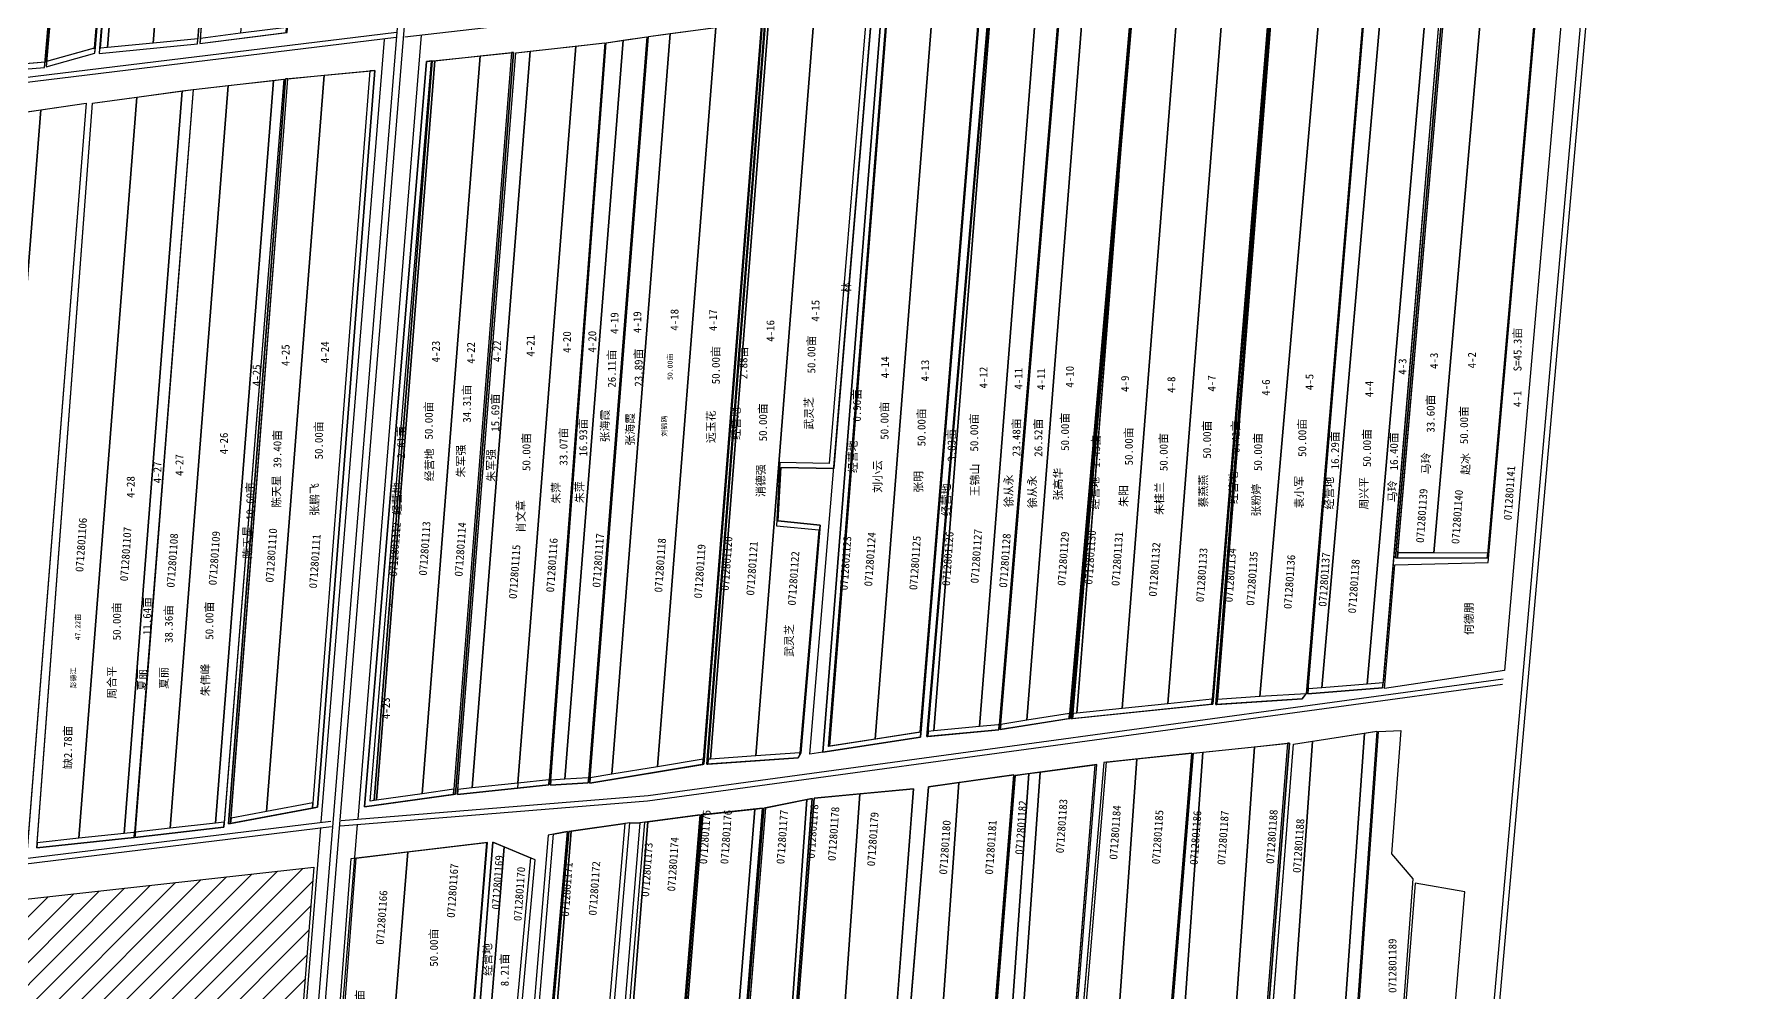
# Model space of a CAD drawing. Extents: x 544465 to 549788, y 4987093 to 4992711.
# Drawn here: x 546897 to 548617, y 4989518 to 4990477 of the extents above; entities that cross this region are included whole.
import ezdxf
from ezdxf.enums import TextEntityAlignment as Align

# ---------------------------------------------------------------- set-up
doc = ezdxf.new("R2010")
doc.units = 0
doc.header["$LTSCALE"] = 10
for name, color, linetype in [('2019年企业分流', 7, 'CONTINUOUS'), ('2020.3.23', 7, 'CONTINUOUS'), ('JMD', 6, 'CONTINUOUS'), ('出水桩地块', 2, 'CONTINUOUS'), ('地号', 7, 'CONTINUOUS'), ('地物扣减', 7, 'CONTINUOUS'), ('地籍号', 2, 'CONTINUOUS'), ('权利人', 1, 'CONTINUOUS'), ('测地框', 7, 'CONTINUOUS'), ('测地框面积', 7, 'CONTINUOUS'), ('经营地地块', 7, 'CONTINUOUS'), ('经营地面积', 7, 'CONTINUOUS'), ('职工姓名', 7, 'CONTINUOUS'), ('路、林、渠', 7, 'CONTINUOUS'), ('身份地地块', 7, 'CONTINUOUS'), ('身份地面积', 7, 'CONTINUOUS'), ('连部', 7, 'CONTINUOUS'), ('面积', 7, 'CONTINUOUS')]:
    doc.layers.add(name, color=color, linetype=linetype)
doc.styles.add('宋体', font='')
doc.styles.get('宋体').set_extended_font_data('SimSun')

msp = doc.modelspace()

# ---------------------------------------------------------------- hatches: boundary and pattern name
at = {"layer": 'JMD', "linetype": 'Continuous'}
h = msp.add_hatch(dxfattribs=at)
h.set_pattern_fill('411B', scale=10, style=0)
h.set_pattern_definition([(45, (-11.897, 2.029), (-11.3137085, 11.3137085), [])])
h.paths.add_polyline_path([(547176.1, 4989643.6), (546582.1, 4989577.7), (546532.7, 4988927.2), (547125.8, 4988999.8)])
h.paths.add_polyline_path([(546921.3, 4989383.5), (546921.3, 4989328.7), (546764.6, 4989328.7), (546764.6, 4989383.5)])

# ---------------------------------------------------------------- linework, layer by layer
at = {"layer": '2019年企业分流', "color": 3, "linetype": 'Continuous'}
for points in [[(547532.5, 4990477.6), (547578, 4990483.8), (547519.8, 4989744.1), (547474.2, 4989736.6)], [(547294.5, 4990450.3), (547297.1, 4990450.5), (547238.9, 4989710.7), (547236.3, 4989710.3)], [(546954.9, 4990408.1), (546999, 4990414.1), (546941.2, 4989672.6), (546899.5, 4989668.1)], [(547565, 4989696.2), (547616.9, 4989701.7), (547565.2, 4989056.3), (547513, 4989047.4)]]:
    msp.add_lwpolyline(points, close=True, dxfattribs=at)
at = {"layer": '2020.3.23', "color": 6, "linetype": 'Continuous'}
for points in [[(547438, 4990465), (547466.9, 4990468.3), (547411.4, 4989731), (547411.2, 4989731.1), (547380, 4989727.8)], [(547468.4, 4990468.3), (547485.3, 4990470.9), (547427.1, 4989731.6), (547413.1, 4989730.7)], [(547297.1, 4990450.5), (547342.5, 4990455.3), (547284.5, 4989717.1), (547238.9, 4989710.7)], [(547186.3, 4990435.9), (547232, 4990440.2), (547175, 4989708), (547128.9, 4989699.3)], [(547790.6, 4989724.1), (547821.2, 4989728.4), (547775.2, 4989078), (547737.3, 4989074.2)]]:
    msp.add_lwpolyline(points, close=True, dxfattribs=at)
at = {"layer": '出水桩地块', "color": 7, "linetype": 'Continuous', "flags": 128}
for points in [[(547022, 4991198), (547021, 4991197.9), (546961.9, 4990462.8), (546962.9, 4990462.9)], [(547017.6, 4991197), (547016.6, 4991197), (546956.5, 4990463), (546957.6, 4990463.3)], [(548312.4, 4990569.9), (548310.3, 4990569.7), (548257.6, 4989953.1), (548259.6, 4989953)], [(548135.9, 4990549.4), (548134.8, 4990549.3), (548074.5, 4989811.8), (548074.1, 4989806.8), (548075.1, 4989806.9)], [(548137.4, 4990549.3), (548136.4, 4990549.2), (548078, 4989806.4), (548079, 4989806.5)], [(547996.7, 4990534.3), (547995.7, 4990534.2), (547931.6, 4989797.5), (547931.2, 4989792.3), (547932.2, 4989792.5)], [(547998.1, 4990534.4), (547997.1, 4990534.3), (547933.8, 4989792.1), (547934.8, 4989792.3)], [(547843.2, 4990514), (547842.2, 4990513.9), (547782, 4989778.6), (547783, 4989778.8)], [(547852.9, 4990516.6), (547851.9, 4990516.5), (547789, 4989774.3), (547790, 4989774.4)], [(547624.6, 4990490.1), (547623.6, 4990490), (547565.1, 4989746.4), (547566.1, 4989746.6)], [(547628, 4990489.9), (547626.9, 4990489.8), (547569, 4989746.6), (547570, 4989746.7)], [(547375.7, 4990458.8), (547373.7, 4990458.6), (547316, 4989721.6), (547316, 4989721.6), (547315.6, 4989716.5), (547317.6, 4989716.8)], [(547150, 4990432.5), (547147.9, 4990432.3), (547090.9, 4989687.1), (547092.9, 4989687.5)], [(547959.1, 4989746.3), (547957.1, 4989746), (547904.5, 4989087.6), (547906.5, 4989087.9)]]:
    msp.add_lwpolyline(points, close=True, dxfattribs=at)
at = {"layer": '地物扣减', "color": 7, "linetype": 'Continuous', "flags": 128}
for points in [[(548079.4, 4989811.5), (548137.4, 4990549.3), (548136.4, 4990549.2), (548078, 4989806.4), (548079, 4989806.5)], [(547682.3, 4989986), (547639.9, 4989990.1), (547643, 4990043.4), (547696, 4990042.4), (547734.3, 4990503.1), (547729.2, 4990502.5), (547691.4, 4990047.5), (547642.2, 4990048.4), (547638.6, 4989985.2), (547680.9, 4989981.1), (547662.2, 4989758.2), (547662, 4989755.9), (547663.2, 4989757.8)], [(547782.6, 4989773.7), (547783, 4989778.8), (547690.7, 4989764.5), (547749.3, 4990505.2), (547744.2, 4990504.7), (547685.2, 4989758.6)], [(547148.4, 4990478.7), (547148.8, 4990483.8), (547102.9, 4990477.9), (547062.6, 4990472.8), (547062.2, 4990467.7)], [(546957.6, 4990463.3), (546955.4, 4990462.7), (546908.8, 4990449.6), (546908.3, 4990444.3), (546957.1, 4990457.9)], [(547059.8, 4990467.4), (547060.2, 4990472.5), (547015.5, 4990468.1), (546969.8, 4990463.6), (546962.9, 4990462.9), (546961.9, 4990462.8), (546961.5, 4990457.7)], [(546906.9, 4990443.8), (546907.3, 4990448.9), (546771.3, 4990437.7), (546770.8, 4990432.6)], [(547315.6, 4989716.5), (547316, 4989721.6), (547284.5, 4989717.1), (547238.9, 4989710.7), (547236.3, 4989710.3), (547232.4, 4989709.7), (547293.7, 4990450.2), (547288.6, 4990449.6), (547226.9, 4989703.9)], [(547237, 4990440.7), (547232, 4990440.2), (547175, 4989708), (547174.6, 4989702.8), (547179.7, 4989703.7)], [(547938.9, 4989797.7), (547935.3, 4989797.3), (547981.1, 4990334.7)], [(548349.9, 4989957.9), (548296.1, 4989958), (548260, 4989958), (548259.6, 4989953), (548349.4, 4989952.9)], [(548244.8, 4989823), (548245.2, 4989828.1), (548229.3, 4989826.8), (548184, 4989823.2), (548170.5, 4989822.2), (548170.1, 4989817.1)], [(548074.1, 4989806.8), (548074.5, 4989811.8), (548030.1, 4989807.2), (547984.5, 4989802.5), (547938.9, 4989797.7), (547935.3, 4989797.3), (547934.8, 4989792.3)], [(548164.2, 4989812), (548168.3, 4989817.2), (548122, 4989814.3), (548079.8, 4989811.6), (548079.4, 4989811.5), (548079, 4989806.5)], [(547931.2, 4989792.3), (547931.6, 4989797.5), (547888.9, 4989790.6), (547862.9, 4989786.4), (547862.4, 4989781.3)], [(547861, 4989781.2), (547861.5, 4989786.2), (547860.5, 4989786.1), (547841.8, 4989784.3), (547796.2, 4989780), (547790.4, 4989779.5), (547790, 4989774.4)], [(547662, 4989755.9), (547662.2, 4989758.2), (547618.1, 4989755.1), (547572.8, 4989751.9), (547570.4, 4989751.7), (547570, 4989746.7), (547660.3, 4989753.1)], [(548151.6, 4989767.9), (548149.6, 4989767.7), (548098.4, 4989114.3), (548100.4, 4989114.6)], [(547565.1, 4989746.4), (547565.5, 4989751.6), (547519.8, 4989744.1), (547474.2, 4989736.6), (547452.5, 4989733.1), (547452.1, 4989727.9)], [(547411, 4989726), (547411.4, 4989731), (547411.2, 4989731.1), (547380, 4989727.8), (547334.4, 4989723), (547320.1, 4989721.4), (547319.7, 4989716.4)], [(547411.4, 4989731), (547411.2, 4989731.1), (547380, 4989727.8), (547379.7, 4989722.7), (547411, 4989726)], [(547450.9, 4989733), (547450.5, 4989733), (547427.1, 4989731.6), (547413.1, 4989730.7), (547412.7, 4989725.7), (547450.5, 4989728)], [(547450.9, 4989733), (547450.5, 4989733), (547427.1, 4989731.6), (547413.1, 4989730.7), (547412.7, 4989725.7), (547450.5, 4989728)], [(547174.6, 4989702.8), (547175, 4989708), (547128.9, 4989699.3), (547093.3, 4989692.7), (547092.9, 4989687.5)], [(547175, 4989708), (547128.9, 4989699.3), (547093.3, 4989692.7), (547092.9, 4989687.5), (547174.6, 4989702.8)], [(547628, 4989703), (547626, 4989702.6), (547573.5, 4989052.2), (547575.5, 4989052.4)], [(547086.1, 4989683.7), (547086.5, 4989688.7), (547077.8, 4989687.7), (547032.5, 4989682.6), (546997.6, 4989678.6), (546997.2, 4989673.5)], [(547492.1, 4989688), (547487.1, 4989687.3), (547430.9, 4989034.6), (547381.2, 4989029), (547373.6, 4989028.1), (547373.1, 4989023), (547435.6, 4989030)], [(547509.2, 4989041.8), (547509.6, 4989046.8), (547508.6, 4989046.7), (547458, 4989038.9), (547453.5, 4989038.2), (547507.1, 4989688.7), (547502, 4989688), (547448, 4989032.3)], [(546996.3, 4989673.5), (546996.7, 4989678.5), (546995.9, 4989678.5), (546986.5, 4989677.5), (546941.2, 4989672.6), (546899.5, 4989668.1), (546899.1, 4989663)], [(546996.3, 4989673.5), (546996.7, 4989678.5), (546995.9, 4989678.5), (546986.5, 4989677.5), (546941.2, 4989672.6), (546899.5, 4989668.1), (546899.1, 4989663)]]:
    msp.add_lwpolyline(points, close=True, dxfattribs=at)
for points in [[(546955.4, 4990462.7), (546957.6, 4990463.3)], [(547380, 4989727.8), (547379.7, 4989722.7)]]:
    msp.add_lwpolyline(points, dxfattribs=at)
at = {"layer": '测地框', "linetype": 'Continuous', "flags": 128}
for points, elevation in [([(547207.6, 4991216.6), (547121.6, 4991209.4), (547062.2, 4990467.7), (547149.4, 4990478.8)], 280.4), ([(547120.2, 4991209.3), (547021, 4991197.9), (546961.5, 4990457.7), (547059.8, 4990467.4)], 280.6), ([(546971.4, 4991194.1), (546834.4, 4991176.2), (546770.8, 4990432.6), (546906.9, 4990443.8)], 280.6), ([(547017.6, 4991197), (546972.8, 4991194.3), (546908.3, 4990444.3), (546957.1, 4990457.9)], 280.5), ([(548405.7, 4990582.7), (548431.5, 4990585.7), (548366.7, 4989840.4), (548246.8, 4989822.6), (548257, 4989946), (548350.5, 4989948.5)], 281.1), ([(548310.3, 4990569.7), (548404, 4990580.2), (548349.4, 4989952.9), (548257.6, 4989953.1)], 281.3), ([(548232.1, 4990560.4), (548307.6, 4990569.9), (548244.8, 4989823), (548170.1, 4989817.1)], 281.4), ([(547997.1, 4990534.3), (548135.9, 4990549.4), (548075.1, 4989806.9), (547933.8, 4989792.1)], 281.4), ([(548136.4, 4990549.2), (548230.7, 4990560.6), (548168.3, 4989817.3), (548164.2, 4989812), (548078, 4989806.4)], 281.5), ([(547924.5, 4990525.5), (547996.7, 4990534.3), (547932.2, 4989792.5), (547862.4, 4989781.3)], 281.1), ([(547744.2, 4990504.7), (547843.2, 4990514), (547782.6, 4989773.7), (547685.2, 4989758.6)], 281.4), ([(547851.9, 4990516.5), (547922.8, 4990524.6), (547861, 4989781.2), (547789, 4989774.3)], 281.3), ([(547626.9, 4990489.8), (547734.3, 4990503.1), (547696, 4990042.4), (547643, 4990043.4), (547639.9, 4989990.1), (547682.3, 4989986), (547663.2, 4989757.8), (547660.3, 4989753.1), (547569, 4989746.6)], 281.5), ([(547510.7, 4990474.6), (547624.6, 4990490.1), (547566.1, 4989746.6), (547452.1, 4989727.9)], 281.2), ([(547288.6, 4990449.6), (547375.7, 4990458.8), (547317.6, 4989716.8), (547226.9, 4989703.9)], 281.4), ([(547378, 4990458.3), (547466.9, 4990468.3), (547411, 4989726), (547319.7, 4989716.4)], 281.2), ([(547468.4, 4990468.3), (547508.9, 4990474.5), (547450.5, 4989728), (547412.7, 4989725.7)], 281.2), ([(547086.1, 4989683.7), (546997.2, 4989673.5), (547055.8, 4990421.8), (547146.1, 4990432)], 281.2), ([(547179.7, 4989703.7), (547090.9, 4989687.1), (547147.9, 4990432.3), (547237, 4990440.7)], 281.1), ([(546857, 4990394.6), (546948.5, 4990407.9), (546889.3, 4989660.9), (546796, 4989648.2)], 280.8), ([(546954.9, 4990408.1), (547055.3, 4990421.7), (546996.3, 4989673.5), (546899.1, 4989663)], 280.9), ([(548155.7, 4989766.9), (548238.9, 4989779.6), (548192.7, 4989125.3), (548105.4, 4989113.5), (548104.6, 4989113.6)], 281.7), ([(548237.6, 4989129.6), (548194.3, 4989125.1), (548240.6, 4989779.5), (548263.1, 4989780.3), (548253.8, 4989657), (548275.1, 4989632)], 282.2), ([(548053.9, 4989757.8), (547966, 4989748.4), (547909.9, 4989087.9), (548000.8, 4989100.3)], 281.7), ([(548055.7, 4989757.8), (548151.6, 4989767.9), (548100.4, 4989114.6), (548002.1, 4989100.1)], 281.7), ([(547876, 4989736), (547790.6, 4989724.1), (547736.9, 4989069.2), (547823.2, 4989077.7)], 281.8), ([(547959.1, 4989746.3), (547877.4, 4989735.5), (547824.6, 4989077.7), (547906.5, 4989087.9)], 281.7), ([(547775.7, 4989722.1), (547676.5, 4989712.6), (547625.8, 4989054.6), (547725.8, 4989068.6)], 281.7), ([(547624.8, 4989702.6), (547563.4, 4989696), (547510.3, 4989041.9), (547572.7, 4989052.5)], 281.8), ([(547674.4, 4989712.3), (547626, 4989702.6), (547573.5, 4989052.2), (547624.8, 4989054.9)], 281.9), ([(547492.1, 4989688), (547430.9, 4989679.3), (547373.1, 4989023), (547435.6, 4989030)], 281.7), ([(547562.3, 4989696), (547502, 4989688), (547448, 4989032.3), (547509.2, 4989041.8)], 281.6), ([(547349.9, 4989668.5), (547213.2, 4989652.1), (547181.4, 4989235.2), (547314.9, 4989236.6)], 281.6), ([(547429.8, 4989679.3), (547410.5, 4989675.8), (547384.9, 4989367), (547331.8, 4989368.5), (547302.5, 4989016), (547372.4, 4989023.1)], 281.6), ([(547397.5, 4989650.9), (547355.2, 4989668.6), (547337.4, 4989445.5), (547378.4, 4989442.5)], 281.3), ([(548327.1, 4989618.9), (548277.5, 4989627.7), (548238.5, 4989129.4), (548279.3, 4989136.1), (548287.3, 4989149.5)], 281.9)]:
    msp.add_lwpolyline(points, close=True, dxfattribs=dict(at, elevation=elevation))
at = {"layer": '经营地地块', "color": 5, "linetype": 'Continuous'}
for points in [[(547022, 4991198), (547027.9, 4991198.6), (546969.8, 4990463.6), (546962.9, 4990462.9)], [(548232.1, 4990560.4), (548248.2, 4990562.4), (548184, 4989823.2), (548170.5, 4989822.2)], [(548137.4, 4990549.3), (548137.8, 4990549.3), (548079.8, 4989811.6), (548079.4, 4989811.5)], [(547852.9, 4990516.6), (547854.1, 4990516.8), (547796.2, 4989780), (547790.4, 4989779.5)], [(547749.3, 4990505.2), (547749.9, 4990505.2), (547691.7, 4989764.7), (547690.7, 4989764.5)], [(547628, 4990489.9), (547630.8, 4990490.3), (547572.8, 4989751.9), (547570.4, 4989751.7)], [(547293.7, 4990450.2), (547294.5, 4990450.3), (547236.3, 4989710.3), (547232.4, 4989709.7)], [(547507.1, 4989688.7), (547510.1, 4989689.1), (547458, 4989038.9), (547453.5, 4989038.2)], [(547563.4, 4989696), (547565, 4989696.2), (547513, 4989047.4), (547510.7, 4989047)], [(547355.2, 4989668.6), (547366.3, 4989664), (547349.1, 4989449.6), (547337.8, 4989450.4)], [(547430.9, 4989679.3), (547433.4, 4989679.6), (547381.2, 4989029), (547373.6, 4989028.1)]]:
    msp.add_lwpolyline(points, close=True, dxfattribs=at)
at = {"layer": '经营地地块', "color": 5, "linetype": 'Continuous', "flags": 128}
msp.add_lwpolyline([(547910.4, 4989093), (547914.2, 4989093.5), (547968.7, 4989748.7), (547966, 4989748.4)], close=True, dxfattribs=at)
at = {"layer": '经营地面积', "color": 5, "linetype": 'Continuous'}
msp.add_lwpolyline([(548055.7, 4989757.8), (548065.1, 4989758.8), (548019.1, 4989107.7), (548002.6, 4989105.2)], close=True, dxfattribs=at)
at = {"layer": '路、林、渠', "color": 5, "linetype": 'Continuous', "flags": 128}
for points, elevation in [([(548611.3, 4992396), (548237.7, 4988170.6)], 281.8), ([(548616.7, 4992396), (548243.2, 4988170.3)], 281.8), ([(547089.1, 4988291.9), (547414.1, 4992304.1), (547416.8, 4992329.6), (547417.4, 4992332.3), (547420.8, 4992334.3)], 282.8), ([(547089.1, 4988291.9), (547414.1, 4992304.1), (547416.8, 4992329.6), (547417.4, 4992332.3), (547420.8, 4992334.3)], 282.8), ([(547082.4, 4988291.4), (547407.2, 4992304.3), (547407.2, 4992328.8), (547406.3, 4992331.1), (547402.1, 4992332.5)], 282.8), ([(547082.4, 4988291.4), (547407.2, 4992304.3), (547407.2, 4992328.8), (547406.3, 4992331.1), (547402.1, 4992332.5)], 282.8)]:
    msp.add_lwpolyline(points, dxfattribs=dict(at, elevation=elevation))
at = {"layer": '路、林、渠', "color": 4, "linetype": 'Continuous', "flags": 128}
for points, elevation in [([(547267, 4990474.3), (548453.4, 4990610.4)], 281.9), ([(547258.7, 4990478.8), (545516.6, 4990266.4)], 281.6), ([(547258.3, 4990473.6), (545516.2, 4990261.3)], 281.7), ([(547509.8, 4989710), (548364.7, 4989826.7)], 282.1), ([(547510.4, 4989715.5), (548365.2, 4989832.2)], 281.9), ([(547202.8, 4989684.9), (547509.8, 4989710)], 282.1), ([(547202.8, 4989684.9), (547509.8, 4989710)], 282.1), ([(547203.3, 4989690.4), (547510.4, 4989715.5)], 281.9), ([(547203.3, 4989690.4), (547510.4, 4989715.5)], 281.9), ([(547193.8, 4989684.1), (545463.5, 4989472.7)], 282.1), ([(547193, 4989689.5), (545463.9, 4989478.2)], 281.9)]:
    msp.add_lwpolyline(points, dxfattribs=dict(at, elevation=elevation))
at = {"layer": '路、林、渠', "color": 3, "linetype": 'Continuous', "flags": 128}
for points, elevation in [([(547734.3, 4990503.1), (547744.2, 4990504.7), (547685.2, 4989758.6), (547672.2, 4989756.6)], 281.5), ([(547492.1, 4989688), (547502, 4989688), (547448, 4989032.3), (547435.6, 4989030)], 281.7)]:
    msp.add_lwpolyline(points, close=True, dxfattribs=dict(at, elevation=elevation))
for points, elevation in [([(547220.3, 4989691.8), (547283.7, 4990476.2)], 282), ([(547183.5, 4989688.8), (547246.8, 4990471.8)], 282.1), ([(547164.1, 4988997.8), (547219.8, 4989686.3)], 282), ([(547127.4, 4988996.4), (547183, 4989683.3)], 282.1)]:
    msp.add_lwpolyline(points, dxfattribs=dict(at, elevation=elevation))
at = {"layer": '身份地地块', "color": 1, "linetype": 'Continuous'}
for points in [[(547027.9, 4991198.6), (547073.6, 4991203.9), (547015.5, 4990468.1), (546969.8, 4990463.6)], [(547073.6, 4991203.9), (547120.2, 4991209.3), (547060.2, 4990472.5), (547015.5, 4990468.1)], [(547121.6, 4991209.4), (547160.9, 4991212.7), (547102.9, 4990477.9), (547062.6, 4990472.8)], [(546923.4, 4991187.8), (546971.4, 4991194.1), (546907.3, 4990448.9), (546864.8, 4990445.4)], [(546972.8, 4991194.3), (547016.6, 4991197), (546956.5, 4990463), (546908.8, 4990449.6)], [(548349.6, 4990574.1), (548404, 4990580.2), (548349.9, 4989957.9), (548296.1, 4989958)], [(548248.2, 4990562.4), (548293.8, 4990568.2), (548229.3, 4989826.8), (548184, 4989823.2)], [(548293.8, 4990568.2), (548307.6, 4990569.9), (548245.2, 4989828.1), (548229.3, 4989826.8)], [(548312.4, 4990569.9), (548349.6, 4990574.1), (548296.1, 4989958), (548260, 4989958)], [(548042.4, 4990539.2), (548088, 4990544.2), (548030.1, 4989807.2), (547984.5, 4989802.5)], [(548088, 4990544.2), (548134.8, 4990549.3), (548074.5, 4989811.8), (548030.1, 4989807.2)], [(548137.8, 4990549.3), (548186.4, 4990555.2), (548122, 4989814.3), (548079.8, 4989811.6)], [(548186.4, 4990555.2), (548230.7, 4990560.6), (548168.3, 4989817.3), (548168.3, 4989817.2), (548122, 4989814.3)], [(547924.5, 4990525.5), (547946.9, 4990528.2), (547888.9, 4989790.6), (547862.9, 4989786.4)], [(547946.9, 4990528.2), (547995.7, 4990534.2), (547931.6, 4989797.5), (547888.9, 4989790.6)], [(547997.1, 4990534.3), (548042.4, 4990539.2), (547984.5, 4989802.5), (547938.9, 4989797.7), (547992.9, 4990484.9)], [(547795.3, 4990509.5), (547842.2, 4990513.9), (547782, 4989778.6), (547737.4, 4989771.7)], [(547852.9, 4990516.6), (547854.1, 4990516.8), (547796.2, 4989780), (547790.4, 4989779.5)], [(547854.1, 4990516.8), (547899.7, 4990521.9), (547841.8, 4989784.3), (547796.2, 4989780)], [(547899.7, 4990521.9), (547922.8, 4990524.6), (547861.5, 4989786.2), (547860.5, 4989786.1), (547841.8, 4989784.3)], [(547630.8, 4990490.3), (547676.3, 4990495.9), (547618.1, 4989755.1), (547572.8, 4989751.9)], [(547676.3, 4990495.9), (547729.2, 4990502.5), (547691.4, 4990047.5), (547642.2, 4990048.4), (547638.6, 4989985.2), (547680.9, 4989981.1), (547662.2, 4989758.2), (547618.1, 4989755.1)], [(547749.3, 4990505.2), (547749.9, 4990505.2), (547691.7, 4989764.7), (547690.7, 4989764.5)], [(547749.9, 4990505.2), (547795.3, 4990509.5), (547737.4, 4989771.7), (547691.7, 4989764.7)], [(547510.7, 4990474.6), (547532.5, 4990477.6), (547474.2, 4989736.6), (547452.5, 4989733.1)], [(547578, 4990483.8), (547623.6, 4990490), (547565.5, 4989751.6), (547519.8, 4989744.1)], [(547628, 4990489.9), (547630.8, 4990490.3), (547572.8, 4989751.9), (547570.4, 4989751.7)], [(547342.5, 4990455.3), (547373.7, 4990458.6), (547316, 4989721.6), (547284.5, 4989717.1)], [(547378, 4990458.3), (547392.4, 4990459.9), (547334.4, 4989723), (547320.1, 4989721.4)], [(547392.4, 4990459.9), (547438, 4990465), (547380, 4989727.8), (547334.4, 4989723)], [(547485.3, 4990470.9), (547508.9, 4990474.5), (547450.9, 4989733), (547450.5, 4989733), (547427.1, 4989731.6)], [(547293.7, 4990450.2), (547294.5, 4990450.3), (547236.3, 4989710.3), (547232.4, 4989709.7)], [(547055.8, 4990421.8), (547090.4, 4990425.7), (547032.5, 4989682.6), (546997.6, 4989678.6)], [(547090.4, 4990425.7), (547135.6, 4990430.8), (547077.8, 4989687.7), (547032.5, 4989682.6)], [(547135.6, 4990430.8), (547146.1, 4990432), (547086.5, 4989688.7), (547077.8, 4989687.7)], [(547150, 4990432.5), (547186.3, 4990435.9), (547128.9, 4989699.3), (547093.3, 4989692.7)], [(546903, 4990401.3), (546948.5, 4990407.9), (546889.7, 4989666), (546844.2, 4989659.8)], [(546999, 4990414.1), (547044.4, 4990420.2), (546986.5, 4989677.5), (546941.2, 4989672.6)], [(547044.4, 4990420.2), (547055.3, 4990421.7), (546996.7, 4989678.5), (546995.9, 4989678.5), (546986.5, 4989677.5)], [(546857.5, 4990394.7), (546903, 4990401.3), (546844.2, 4989659.8), (546798.8, 4989653.6)], [(548174.8, 4989769.8), (548226.8, 4989777.7), (548180.9, 4989128.7), (548129, 4989121.7)], [(548226.8, 4989777.7), (548238.9, 4989779.6), (548193, 4989130.3), (548192.5, 4989130.3), (548180.9, 4989128.7)], [(548240.6, 4989779.5), (548263.1, 4989780.3), (548253.8, 4989657), (548275.1, 4989632), (548238, 4989134.7), (548194.6, 4989130.2)], [(547999.1, 4989752), (548053.9, 4989757.8), (548001.2, 4989105.4), (547952.9, 4989098.8)], [(548065.1, 4989758.8), (548116.8, 4989764.2), (548070.9, 4989115.3), (548019.1, 4989107.7)], [(548116.8, 4989764.2), (548149.6, 4989767.7), (548098.8, 4989119.4), (548070.9, 4989115.3)], [(548155.7, 4989766.9), (548174.8, 4989769.8), (548129, 4989121.7), (548105, 4989118.5)], [(547821.2, 4989728.4), (547876, 4989736), (547823.6, 4989082.7), (547822.9, 4989082.6), (547775.2, 4989078)], [(547877.4, 4989735.5), (547891.2, 4989737.4), (547845, 4989085.3), (547825, 4989082.8)], [(547891.2, 4989737.4), (547902.5, 4989738.8), (547856.3, 4989086.7), (547845, 4989085.3)], [(547902.5, 4989738.8), (547957.1, 4989746), (547904.9, 4989092.7), (547856.3, 4989086.7)], [(547722.2, 4989717), (547775.7, 4989722.1), (547726.2, 4989073.7), (547676.2, 4989066.7)], [(547616.9, 4989701.7), (547624.8, 4989702.6), (547573.1, 4989057.6), (547573, 4989057.6), (547565.2, 4989056.3)], [(547628, 4989703), (547669, 4989711.3), (547623, 4989059.8), (547575.9, 4989057.4)], [(547669, 4989711.3), (547674.4, 4989712.3), (547625.2, 4989059.9), (547623, 4989059.8)], [(547676.5, 4989712.6), (547722.2, 4989717), (547676.2, 4989066.7), (547626.2, 4989059.7), (547626.2, 4989059.7)], [(547433.4, 4989679.6), (547487.1, 4989687.3), (547430.9, 4989034.6), (547381.2, 4989029)], [(547510.1, 4989689.1), (547562.3, 4989696), (547509.6, 4989046.8), (547508.6, 4989046.7), (547458, 4989038.9)], [(547270.2, 4989659), (547348.9, 4989668.4), (547313.9, 4989236.6), (547235.9, 4989235.8)], [(547415.6, 4989676.7), (547429.8, 4989679.3), (547372.8, 4989028.1), (547372.5, 4989028.2), (547302.9, 4989021.1), (547331.4, 4989363.5), (547389.5, 4989361.8)], [(547218.3, 4989652.7), (547270.2, 4989659), (547235.9, 4989235.8), (547186.4, 4989235.3)], [(547366.3, 4989664), (547392.6, 4989653), (547373.9, 4989447.9), (547349.1, 4989449.6)]]:
    msp.add_lwpolyline(points, close=True, dxfattribs=at)
at = {"layer": '身份地地块', "color": 1, "linetype": 'Continuous', "flags": 128}
for points in [[(547952.9, 4989098.8), (547999.1, 4989752), (548053.9, 4989757.8), (548001.2, 4989105.4)], [(547914.2, 4989093.5), (547968.7, 4989748.7), (547999.1, 4989752), (547952.9, 4989098.8)]]:
    msp.add_lwpolyline(points, close=True, dxfattribs=at)
at = {"layer": '连部', "color": 7, "linetype": 'Continuous', "elevation": 281, "flags": 128}
msp.add_lwpolyline([(546582.1, 4989577.7), (547176.1, 4989643.6), (547125.8, 4988999.8), (546532.7, 4988927.2)], close=True, dxfattribs=at)

# ---------------------------------------------------------------- texts
at = {"layer": '2020.3.23', "color": 6, "linetype": 'Continuous', "style": '宋体'}
for p in [(547295, 4990071.5), (547185.1, 4990051.6)]:
    msp.add_text('50.00亩', height=8, rotation=90, dxfattribs=at).set_placement(p)
for s, p in [('经营地', (547291.5, 4990046.1)), ('朱萍', (547418.2, 4990018.1)), ('朱萍', (547441.6, 4990018.8)), ('张鹏飞', (547176.6, 4990011.5))]:
    msp.add_text(s, height=8, rotation=90, dxfattribs=at).set_placement(p, align=Align.MIDDLE)
at = {"layer": 'JMD', "color": 2, "linetype": 'Continuous', "style": '宋体'}
msp.add_text('缺18.23亩', height=8, rotation=90, dxfattribs=at).set_placement((547221.9, 4989496.5), align=Align.MIDDLE)
at = {"layer": '地号', "linetype": 'Continuous', "style": '宋体'}
for s, p in [('4-18', (547540.7, 4990180.4, 282.4)), ('4-17', (547579.2, 4990180, 282.4)), ('4-15', (547681.7, 4990189.5, 282.4)), ('4-19', (547480.7, 4990177.1, 282.4)), ('4-19', (547503.5, 4990178, 282.4)), ('4-16', (547636.6, 4990169.3, 282.4)), ('4-25', (547151.8, 4990145, 282.4)), ('4-24', (547191.1, 4990147.9, 282.4)), ('4-23', (547302.1, 4990148.6, 282.4)), ('4-22', (547337.2, 4990147.3, 282.4)), ('4-22', (547363.3, 4990149, 282.4)), ('4-21', (547396.8, 4990154.4, 282.4)), ('4-20', (547433.2, 4990158.1, 282.4)), ('4-20', (547458.4, 4990158.5, 282.4)), ('4-14', (547751.2, 4990132.9, 282.4)), ('4-13', (547791.3, 4990129.6, 282.4)), ('4-3', (548268.6, 4990136.3, 282.4)), ('4-3', (548300.2, 4990142.1, 282.4)), ('4-2', (548338.1, 4990142.7, 282.4)), ('4-25', (547122.8, 4990124.9, 282.4)), ('4-12', (547849.6, 4990122.6, 282.4)), ('4-11', (547884.7, 4990121.5, 282.4)), ('4-11', (547907.2, 4990121.1, 282.4)), ('4-10', (547936, 4990123.4, 282.4)), ('4-9', (547991.2, 4990119.2, 282.4)), ('4-8', (548037.5, 4990118.2, 282.4)), ('4-7', (548077.9, 4990119.5, 282.4)), ('4-5', (548175.6, 4990120.9, 282.4)), ('4-6', (548132.1, 4990115.3, 282.4)), ('4-4', (548235.4, 4990113.9, 282.4)), ('4-1', (548383.5, 4990104, 282.4)), ('4-26', (547090.1, 4990056.7, 282.4)), ('4-27', (547023.6, 4990027.8, 282.4)), ('4-27', (547045.6, 4990035.1, 282.4)), ('4-28', (546996.9, 4990013.1, 282.4)), ('4-23', (547252.1, 4989791.8, 282.4))]:
    msp.add_text(s, height=8, rotation=90, dxfattribs=at).set_placement(p)
at = {"layer": '地籍号', "color": 7, "linetype": 'Continuous', "style": '宋体'}
for s, rotation, p in [('0712801141', 86, (548373.7, 4989990.6, 842.9)), ('0712801139', 86, (548286, 4989967.9, 842.9)), ('0712801140', 86, (548321.4, 4989966.7, 842.9)), ('0712801106', 86, (546945.5, 4989938.7, 842.9)), ('0712801107', 86, (546990.1, 4989929.5, 842.9)), ('0712801108', 86, (547036.7, 4989923.1, 842.9)), ('0712801109', 86, (547078.7, 4989925.4, 842.9)), ('0712801110', 86, (547135.6, 4989928.2, 842.9)), ('0712801112', 86, (547259.2, 4989934.2, 842.9)), ('0712801113', 86, (547289, 4989935.1, 842.9)), ('0712801114', 86, (547324.7, 4989934.2, 842.9)), ('0712801117', 86, (547462.5, 4989923.2, 842.9)), ('0712801124', 86, (547734.3, 4989924.3, 842.9)), ('0712801126', 86, (547812.1, 4989924.8, 842.9)), ('0712801127', 86, (547840.6, 4989927.3, 842.9)), ('0712801128', 86, (547869.2, 4989923, 842.9)), ('0712801129', 86, (547927.5, 4989924.9, 842.9)), ('0712801130', 86, (547954.5, 4989926.2, 842.9)), ('0712801131', 86, (547981.5, 4989924.7, 842.9)), ('0712801111', 86, (547179.1, 4989922.3, 842.9)), ('0712801115', 86, (547378.9, 4989911.8, 842.9)), ('0712801116', 86, (547416.2, 4989918.4, 842.9)), ('0712801118', 86, (547524.4, 4989918.3, 842.9)), ('0712801119', 86, (547564.1, 4989912.3, 842.9)), ('0712801120', 86, (547590.9, 4989920.1, 842.9)), ('0712801121', 86, (547616.3, 4989915.2, 842.9)), ('0712801123', 86, (547709.8, 4989920.4, 1124.3)), ('0712801125', 86, (547779.3, 4989920.7, 842.9)), ('0712801132', 86, (548018.8, 4989914.1, 842.9)), ('0712801133', 86, (548066, 4989908.6, 842.9)), ('0712801134', 86, (548094.7, 4989908.4, 842.9)), ('0712801122', 86, (547657.8, 4989905.2, 842.9)), ('0712801135', 86, (548116.3, 4989905, 842.9)), ('0712801136', 86, (548153.7, 4989901.7, 842.9)), ('0712801137', 86, (548188.5, 4989904, 842.9)), ('0712801138', 86, (548218.1, 4989897.3, 842.9)), ('0712801178', 86, (547676.9, 4989652.1, 842.9)), ('0712801178', 86, (547697.8, 4989649.6, 842.9)), ('0712801182', 86, (547885.2, 4989655.9, 842.9)), ('0712801183', 86, (547925.9, 4989657.4, 842.9)), ('0712801184', 86, (547979.4, 4989651, 842.9)), ('0712801175', 86, (547569.2, 4989646.5, 842.9)), ('0712801176', 86, (547590.4, 4989646.5, 842.9)), ('0712801177', 86, (547646.5, 4989646.5, 842.9)), ('0712801179', 86, (547737.1, 4989644.3, 842.9)), ('0712801180', 86, (547809.2, 4989636.1, 842.9)), ('0712801181', 86, (547855.1, 4989636.1, 842.9)), ('0712801185', 86, (548021.9, 4989646.4, 842.9)), ('0712801186', 86, (548059.8, 4989645.7, 842.9)), ('0712801187', 86, (548087.3, 4989645.7, 842.9)), ('0712801188', 86, (548136.1, 4989646.8, 842.9)), ('0712801188', 86, (548162.8, 4989637.7, 842.9)), ('0712801173', 86, (547511.2, 4989613.8, 842.9)), ('0712801174', 86, (547537.3, 4989619.2, 842.9)), ('0712801169', 86, (547361.8, 4989601.1, 842.9)), ('0712801167', 86, (547316.9, 4989592.8, 842.9)), ('0712801170', 86, (547383.7, 4989589.5, 842.9)), ('0712801171', 86, (547431.1, 4989594, 842.9)), ('0712801172', 86, (547458.7, 4989595.1, 842.9)), ('0712801166', 86, (547246, 4989565.9, 842.9)), ('0712801189', 90, (548258.6, 4989517.9, 842.9))]:
    msp.add_text(s, height=8, rotation=rotation, dxfattribs=at).set_placement(p)
at = {"layer": '权利人', "color": 1, "linetype": 'Continuous', "style": '宋体'}
for s, p in [('张海霞', (547466.9, 4990085.1)), ('张海霞', (547492.2, 4990081.7)), ('远玉花', (547572.9, 4990084.3)), ('武灵芝', (547670.9, 4990097.7)), ('朱军强', (547322.9, 4990049.9)), ('朱军强', (547353.1, 4990045.6)), ('消德强', (547622.7, 4990030.3)), ('刘小云', (547739.6, 4990034.7)), ('王锦山', (547836.9, 4990031)), ('马玲', (548287.9, 4990047.7)), ('赵冰', (548327.5, 4990047)), ('陈天星', (547138.5, 4990019.5)), ('张明', (547780.6, 4990029.2)), ('徐从永', (547870.6, 4990020.2)), ('徐从永', (547894.2, 4990019.2)), ('张高华', (547920.1, 4990026.9)), ('朱桂兰', (548021.3, 4990012.5)), ('蔡燕燕', (548065.3, 4990019.9)), ('袁小军', (548161.1, 4990018.9)), ('周兴平', (548225.9, 4990017.7)), ('马玲', (548254.3, 4990019.7)), ('朱阳', (547985.6, 4990015)), ('张粉婷', (548118.2, 4990010.9)), ('肖文章', (547382.8, 4989994.5)), ('陈天星', (547109.4, 4989968.8)), ('武灵芝', (547651.2, 4989870.4)), ('周合平', (546973.9, 4989828.5)), ('夏丽', (547004.3, 4989831.2)), ('夏丽', (547026, 4989832.9)), ('朱伟峰', (547067.3, 4989831))]:
    msp.add_text(s, height=8, rotation=90, dxfattribs=at).set_placement(p, align=Align.MIDDLE)
msp.add_text('何德朋', height=8, rotation=90, dxfattribs=at).set_placement((548335.2, 4989875.8, 281.4))
at = {"layer": '测地框面积', "linetype": 'Continuous', "style": '宋体'}
msp.add_text('S=45.3亩', height=8, rotation=90, dxfattribs=at).set_placement((548379.4, 4990161.5), align=Align.MIDDLE)
at = {"layer": '经营地面积', "color": 5, "linetype": 'Continuous', "style": '宋体'}
for s, p in [('2.88亩', (547609.6, 4990131.8)), ('0.96亩', (547723.2, 4990089.4)), ('2.61亩', (547267.3, 4990052.4)), ('3.83亩', (547817.7, 4990049.4, 281.3)), ('0.41亩', (548101.9, 4990058.1)), ('1.45亩', (547962.3, 4990043.4)), ('16.29亩', (548201.2, 4990041.7))]:
    msp.add_text(s, height=8, rotation=90, dxfattribs=at).set_placement(p)
for p in [(547598, 4990087.6), (547714.9, 4990054.3), (547259.2, 4990012.2, 281.2), (547956.8, 4990017.8), (548095.3, 4990023.3, 281.5), (548191.2, 4990017.8), (547808.2, 4990011.2, 281.3), (547349.6, 4989551.3)]:
    msp.add_text('经营地', height=8, rotation=90, dxfattribs=at).set_placement(p, align=Align.MIDDLE)
at = {"layer": '职工姓名', "color": 3, "linetype": 'Continuous', "style": '宋体'}
for s, height, p in [('刘锦鸥', 5, (547526.4, 4990084.9)), ('彭德江', 1, (547253.2, 4989906.3)), ('彭德江', 5, (546935.5, 4989832.9))]:
    msp.add_text(s, height=height, rotation=90, dxfattribs=at).set_placement(p, align=Align.MIDDLE)
at = {"layer": '路、林、渠', "color": 3, "linetype": 'Continuous', "style": '宋体'}
msp.add_text('林', height=8, rotation=90, dxfattribs=at).set_placement((547712.7, 4990218, 281.4))
at = {"layer": '身份地面积', "color": 1, "linetype": 'Continuous', "style": '宋体'}
for s, p in [('50.00亩', (547677.6, 4990137.6)), ('26.11亩', (547478, 4990123.4)), ('23.89亩', (547504.8, 4990124.4)), ('50.00亩', (547582, 4990126.8)), ('34.31亩', (547333.1, 4990088.4)), ('15.69亩', (547361.5, 4990079.3)), ('33.60亩', (548296.8, 4990078.4)), ('50.00亩', (547629.2, 4990069.7)), ('50.00亩', (547750.7, 4990071.3)), ('50.00亩', (547787.7, 4990064.7)), ('50.00亩', (547840.4, 4990059.5)), ('50.00亩', (547931.2, 4990060.2)), ('50.00亩', (548330.2, 4990066.9)), ('39.40亩', (547143.6, 4990043)), ('33.07亩', (547429.7, 4990045.5)), ('16.93亩', (547449.4, 4990054.5)), ('23.48亩', (547882.6, 4990054.6)), ('26.52亩', (547904.5, 4990054.3)), ('50.00亩', (547995, 4990045.6)), ('50.00亩', (548073.2, 4990052.4)), ('50.00亩', (548168.4, 4990054.1)), ('50.00亩', (548233.2, 4990044)), ('50.00亩', (547392.6, 4990040)), ('50.00亩', (548029.8, 4990039.9)), ('50.00亩', (548124.2, 4990040)), ('16.40亩', (548260.1, 4990040.7)), ('10.60亩', (547116.5, 4989990.9)), ('50.00亩', (546983, 4989870.6)), ('11.64亩', (547013.2, 4989875.9)), ('50.00亩', (547075.6, 4989871.2)), ('38.36亩', (547035, 4989868)), ('50.00亩', (547300.1, 4989544.1)), ('8.21亩', (547370.9, 4989524.5))]:
    msp.add_text(s, height=8, rotation=90, dxfattribs=at).set_placement(p)
msp.add_text('缺2.78亩', height=8, rotation=90, dxfattribs=at).set_placement((546929.9, 4989763.7), align=Align.MIDDLE)
at = {"layer": '面积', "color": 3, "linetype": 'Continuous', "style": '宋体'}
for s, p in [('50.00亩', (547534.8, 4990131)), ('47.22亩', (546942.6, 4989870.6))]:
    msp.add_text(s, height=5, rotation=90, dxfattribs=at).set_placement(p)
msp.add_text('2.78亩', height=1, rotation=90, dxfattribs=at).set_placement((547261.7, 4990016.7), align=Align.MIDDLE)

doc.saveas('drawing.dxf')
